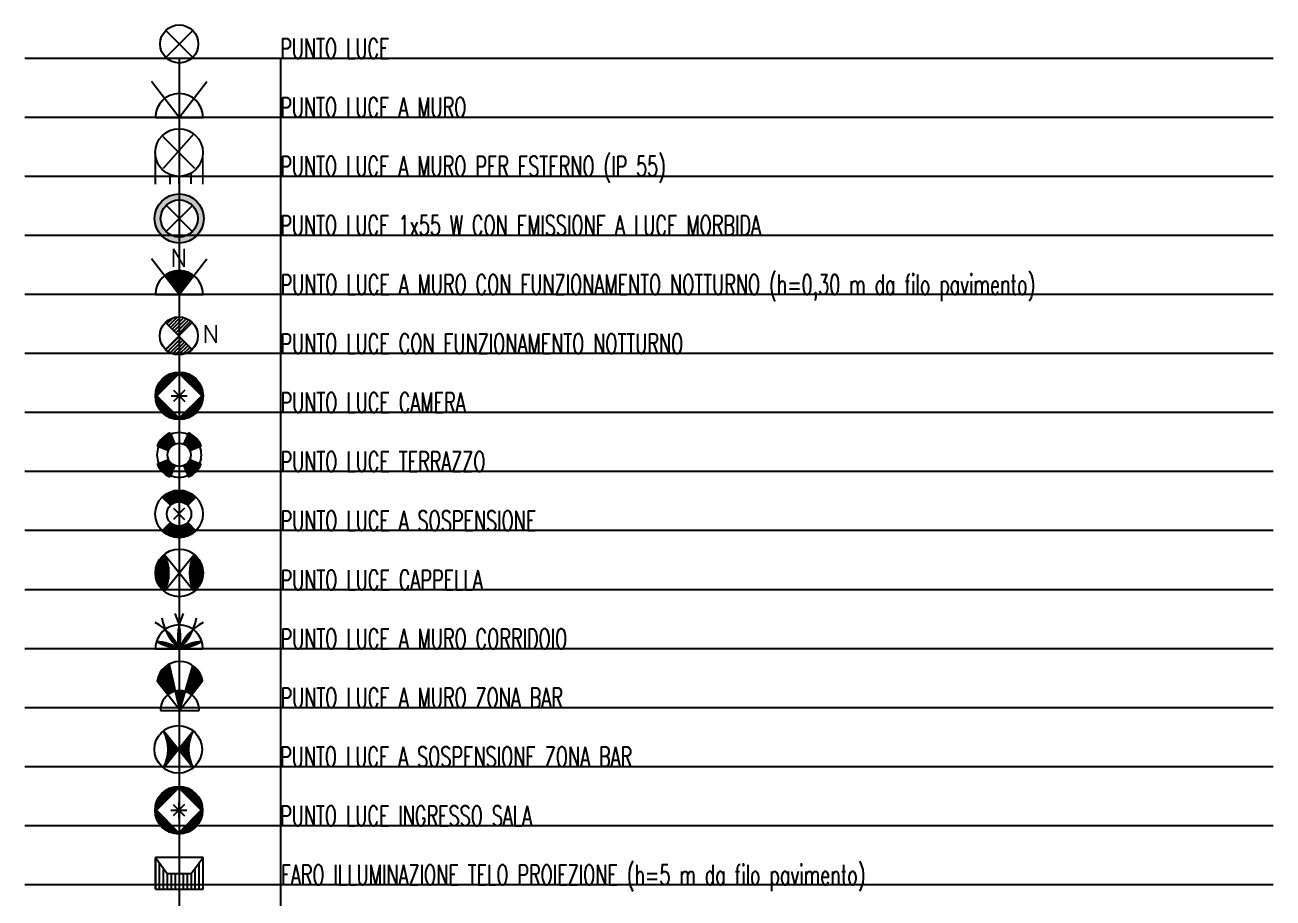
# Model space of a CAD drawing. Extents: x 102 to 7323, y -205 to 4128.
# Drawn here: x 3880 to 5453, y 2945 to 4044 of the extents above; entities that cross this region are included whole.
import ezdxf
from ezdxf.enums import TextEntityAlignment as Align

# ---------------------------------------------------------------- set-up
doc = ezdxf.new("R2010")
doc.units = 0
doc.header["$LTSCALE"] = 100
doc.header["$MEASUREMENT"] = 0
doc.layers.get('0').update_dxf_attribs({"linetype": 'CONTINUOUS'})
for name, color, linetype in [('CAN', 30, 'CONTINUOUS'), ('EMERGENZA', 4, 'CONTINUOUS'), ('GRIGLIA', 3, 'CONTINUOUS'), ('INFISSI', 8, 'CONTINUOUS'), ('LC', 3, 'CONTINUOUS'), ('MURI------CAJ', 170, 'CONTINUOUS'), ('SCRITTE', 7, 'CONTINUOUS')]:
    doc.layers.add(name, color=color, linetype=linetype)
doc.styles.add('1', font='SIMPLEX', dxfattribs={"width": 0.65})
doc.styles.add('2', font='SIMPLEX')

# ---------------------------------------------------------------- blocks, each defined once
blk = doc.blocks.new('*X42')
at = {"color": 0}
for p, q in [((3160.2, 1912), (3168.7, 1920.4)), ((3161.8, 1915.8), (3168.4, 1922.4)), ((3168.7, 1922.6), (3175.2, 1929.2)), ((3170.6, 1922.4), (3179.1, 1930.8)), ((3172.9, 1922.4), (3182.2, 1931.7)), ((3175.1, 1922.4), (3184.9, 1932.2)), ((3177.4, 1922.4), (3187.4, 1932.4)), ((3179.6, 1922.4), (3189.6, 1932.4)), ((3181.9, 1922.4), (3191.7, 1932.2)), ((3184.1, 1922.4), (3193.7, 1932)), ((3186.4, 1922.4), (3195.6, 1931.6)), ((3188.6, 1922.4), (3197.3, 1931.1)), ((3190.9, 1922.4), (3199, 1930.5)), ((3193.1, 1922.4), (3200.6, 1929.9)), ((3195.3, 1922.4), (3202.1, 1929.2)), ((3197.6, 1922.4), (3203.6, 1928.4)), ((3199.8, 1922.4), (3205, 1927.6)), ((3202.1, 1922.4), (3206.3, 1926.6)), ((3204.3, 1922.4), (3207.6, 1925.7)), ((3206.6, 1922.4), (3208.7, 1924.5)), ((3208.7, 1922.2), (3208.8, 1922.4)), ((3208.7, 1920), (3211, 1922.4)), ((3208.7, 1917.7), (3212.1, 1921.2)), ((3208.7, 1915.5), (3213, 1919.9)), ((3158.7, 1903.7), (3168.7, 1913.7)), ((3158.7, 1901.4), (3168.7, 1911.4)), ((3158.8, 1899.3), (3168.7, 1909.2)), ((3158.9, 1906.1), (3168.7, 1915.9)), ((3159.1, 1897.4), (3168.7, 1906.9)), ((3159.4, 1908.9), (3168.7, 1918.2)), ((3159.5, 1895.5), (3168.7, 1904.7)), ((3208.7, 1913.3), (3213.9, 1918.5)), ((3208.7, 1911), (3214.8, 1917.1)), ((3208.7, 1908.8), (3215.6, 1915.7)), ((3208.7, 1906.5), (3216.3, 1914.1)), ((3208.7, 1904.3), (3216.9, 1912.5)), ((3208.7, 1902), (3217.4, 1910.8)), ((3208.7, 1899.8), (3217.9, 1909)), ((3208.7, 1897.5), (3218.3, 1907.2)), ((3208.7, 1895.3), (3218.5, 1905.2)), ((3159.9, 1893.7), (3168.7, 1902.4)), ((3160.5, 1892), (3168.7, 1900.2)), ((3161.1, 1890.4), (3168.7, 1897.9)), ((3161.9, 1888.9), (3168.7, 1895.7)), ((3162.6, 1887.4), (3168.7, 1893.5)), ((3163.5, 1886.1), (3168.7, 1891.2)), ((3164.4, 1884.7), (3168.7, 1889)), ((3208.7, 1893), (3218.6, 1903)), ((3208.7, 1890.8), (3218.6, 1900.8)), ((3208.7, 1888.6), (3218.4, 1898.3)), ((3208.7, 1886.3), (3217.9, 1895.5)), ((3208.7, 1884.1), (3216.9, 1892.3)), ((3209.2, 1882.4), (3215.1, 1888.3)), ((3165.4, 1883.5), (3168.7, 1886.7)), ((3166.6, 1882.4), (3168.7, 1884.5)), ((3168.7, 1882.2), (3168.8, 1882.4)), ((3168.7, 1880), (3171.1, 1882.4)), ((3169.9, 1879), (3173.3, 1882.4)), ((3171.2, 1878), (3175.5, 1882.4)), ((3172.5, 1877.1), (3177.8, 1882.4)), ((3173.9, 1876.3), (3180, 1882.4)), ((3175.4, 1875.5), (3182.3, 1882.4)), ((3176.9, 1874.8), (3184.5, 1882.4)), ((3178.5, 1874.2), (3186.8, 1882.4)), ((3180.2, 1873.6), (3189, 1882.4)), ((3182, 1873.1), (3191.3, 1882.4)), ((3183.9, 1872.8), (3193.5, 1882.4)), ((3185.9, 1872.5), (3195.8, 1882.4)), ((3188, 1872.4), (3198, 1882.4)), ((3190.3, 1872.4), (3200.2, 1882.4)), ((3192.8, 1872.7), (3202.5, 1882.4)), ((3195.5, 1873.2), (3204.7, 1882.4)), ((3198.7, 1874.1), (3207, 1882.4)), ((3202.7, 1875.9), (3208.7, 1881.8))]:
    blk.add_line(p, q, dxfattribs=at)
blk = doc.blocks.new('Cve4')
for p, q in [((0, 28.3), (-28.3, 0)), ((28.3, 0), (0, 28.3)), ((-10, 0), (10, 0)), ((7.1, 7.1), (-7.1, -7.1)), ((-7.1, 7.1), (7.1, -7.1)), ((0, 10), (0, -10)), ((0, -28.3), (-28.3, 0)), ((28.3, 0), (0, -28.3))]:
    blk.add_line(p, q)
blk.add_circle((0, 0), 30)
at = {"color": 2, "rotation": 45}
blk.add_blockref('*X42', (-909.5, -3599.9), dxfattribs=at)
blk = doc.blocks.new('Cme5')
h = blk.add_hatch()
h.set_pattern_fill('ANSI31', color=2, scale=8, style=0)
h.set_pattern_definition([(45, (-4285.781, -363.7341), (-0.70710678, 0.70710678), [])])
h.paths.add_polyline_path([(0, 0, 0.11144), (0, 29.7, 0.11144)])
h.paths.add_polyline_path([(17.4, 24, 0.11144), (0, 0, 0.11144)])
h.paths.add_polyline_path([(-17.4, 24, 0.11144), (0, 0, 0.11144)])
h.paths.add_polyline_path([(0, 0, 0.11144), (-28.2, 9.2, 0.11144)])
h.paths.add_polyline_path([(28.2, 9.2, 0.11144), (0, 0, 0.11144)])
blk.add_line((-30, 0), (30, 0))
for centre, radius, start, end in [((-61.9, -26.6), 67.4, 23.2824, 61.8412), ((44.5, 50.6), 67.4, 190.1588, 228.7176), ((-65.7, 14.8), 67.4, 347.2824, 25.8412), ((65.7, 14.8), 67.4, 154.1588, 192.7176), ((-44.5, 50.6), 67.4, 311.2824, 349.8412), ((61.9, -26.6), 67.4, 118.1588, 156.7176), ((0, 0), 30, 0, 180), ((-34.4, -57.9), 67.4, 59.2824, 85.01), ((6.2, 67.1), 67.4, 238.99, 264.7176), ((-6.2, 67.1), 67.4, 275.2824, 301.01), ((34.4, -57.9), 67.4, 94.99, 120.7176)]:
    blk.add_arc(centre, radius, start, end)
blk = doc.blocks.new('*X63')
at = {"color": 0}
for p, q in [((771.2, -193.5), (780.2, -184.4)), ((771.3, -193.5), (780.6, -184.2)), ((771.4, -193.6), (781, -184)), ((771.6, -193.6), (781.4, -183.8)), ((771.7, -193.6), (781.7, -183.6)), ((771.9, -193.7), (782.1, -183.5)), ((772, -193.7), (782.4, -183.3)), ((772.1, -193.8), (782.7, -183.2)), ((772.3, -193.8), (783.1, -183)), ((772.4, -193.8), (783.4, -182.9)), ((772.6, -193.9), (783.7, -182.8)), ((772.7, -193.9), (784, -182.7)), ((772.8, -193.9), (784.2, -182.5)), ((773, -194), (784.5, -182.4)), ((773.1, -194), (784.8, -182.3)), ((773.3, -194.1), (785.1, -182.2)), ((773.4, -194.1), (785.3, -182.2)), ((773.5, -194.1), (785.6, -182.1)), ((773.7, -194.2), (785.9, -182)), ((773.8, -194.2), (786.1, -181.9)), ((774, -194.2), (786.4, -181.8)), ((774.1, -194.3), (786.6, -181.8)), ((774.2, -194.3), (786.9, -181.7)), ((774.4, -194.4), (787.1, -181.6)), ((774.5, -194.4), (787.3, -181.6)), ((774.7, -194.4), (787.6, -181.5)), ((774.8, -194.5), (787.8, -181.5)), ((774.9, -194.5), (788, -181.4)), ((775.1, -194.5), (788.3, -181.3)), ((775.2, -194.6), (788.5, -181.3)), ((775.4, -194.6), (788.7, -181.3)), ((775.5, -194.7), (788.9, -181.2)), ((775.6, -194.7), (789.2, -181.2)), ((775.8, -194.7), (789.3, -181.2)), ((775.9, -194.8), (789.4, -181.3)), ((776, -194.8), (789.5, -181.4)), ((776.2, -194.8), (789.6, -181.4)), ((776.3, -194.9), (789.7, -181.5)), ((776.5, -194.9), (789.8, -181.6)), ((776.6, -195), (789.9, -181.7)), ((776.7, -195), (790, -181.7)), ((776.9, -195), (790.1, -181.8)), ((777, -195.1), (790.2, -181.9)), ((777.2, -195.1), (790.3, -182)), ((777.3, -195.1), (790.4, -182)), ((777.4, -195.2), (790.5, -182.1)), ((777.6, -195.2), (790.6, -182.2)), ((777.7, -195.3), (790.7, -182.3)), ((777.9, -195.3), (790.8, -182.3)), ((778, -195.3), (790.9, -182.4)), ((778.1, -195.4), (791, -182.5)), ((778.3, -195.4), (791.1, -182.6)), ((778.4, -195.4), (791.2, -182.6)), ((778.6, -195.5), (791.3, -182.7)), ((778.7, -195.5), (791.4, -182.8)), ((778.8, -195.6), (791.5, -182.9)), ((779, -195.6), (791.6, -182.9)), ((779.1, -195.6), (791.7, -183)), ((779.3, -195.7), (791.8, -183.1)), ((779.4, -195.7), (791.9, -183.2)), ((779.5, -195.7), (792, -183.2)), ((779.7, -195.8), (792.2, -183.3)), ((779.8, -195.8), (792.3, -183.4)), ((780, -195.9), (792.4, -183.5)), ((780.1, -195.9), (792.5, -183.5)), ((780.2, -195.9), (792.6, -183.6)), ((780.4, -196), (792.7, -183.7)), ((780.5, -196), (792.8, -183.8)), ((780.7, -196), (792.9, -183.8)), ((780.8, -196.1), (793, -183.9)), ((780.9, -196.1), (793.1, -184)), ((781.1, -196.2), (793.2, -184.1)), ((781.2, -196.2), (793.3, -184.1)), ((781.3, -196.2), (793.4, -184.2)), ((781.5, -196.3), (793.5, -184.3)), ((781.6, -196.3), (793.6, -184.4)), ((781.8, -196.3), (793.7, -184.4)), ((781.9, -196.4), (793.8, -184.5)), ((782, -196.4), (793.9, -184.6)), ((770.8, -193.4), (778.9, -185.3)), ((770.9, -193.4), (779.4, -185)), ((770.9, -193.1), (778.3, -185.6)), ((771, -193.5), (779.8, -184.7)), ((771.3, -192.5), (777.7, -186)), ((771.8, -191.8), (777.1, -186.6)), ((772.5, -190.9), (776.2, -187.3)), ((782.2, -196.5), (794, -184.7)), ((782.3, -196.5), (794.1, -184.7)), ((782.5, -196.5), (794.2, -184.8)), ((782.6, -196.6), (794.3, -184.9)), ((782.7, -196.6), (794.4, -185)), ((782.9, -196.6), (794.5, -185)), ((783, -196.7), (794.6, -185.1)), ((783.2, -196.7), (794.7, -185.2)), ((783.3, -196.7), (794.8, -185.3)), ((783.4, -196.8), (794.9, -185.3)), ((783.6, -196.8), (795, -185.4)), ((783.7, -196.9), (795.1, -185.5)), ((783.9, -196.9), (795.2, -185.5)), ((784, -196.9), (795.3, -185.6)), ((784.1, -197), (795.4, -185.7)), ((784.3, -197), (795.5, -185.8)), ((784.4, -197), (795.6, -185.8)), ((784.6, -197.1), (795.7, -185.9)), ((784.7, -197.1), (795.8, -186)), ((784.8, -197.2), (795.9, -186.1)), ((785, -197.2), (796, -186.1)), ((785.1, -197.2), (796.1, -186.2)), ((785.3, -197.3), (796.2, -186.3)), ((785.4, -197.3), (796.3, -186.4)), ((785.5, -197.3), (796.4, -186.4)), ((785.7, -197.4), (796.5, -186.5)), ((785.8, -197.4), (796.6, -186.6)), ((786, -197.5), (796.7, -186.7)), ((786.1, -197.5), (796.8, -186.7)), ((786.2, -197.5), (796.9, -186.8)), ((786.4, -197.6), (797, -186.9)), ((786.5, -197.6), (797.1, -187)), ((786.6, -197.6), (797.2, -187)), ((786.8, -197.7), (797.3, -187.1)), ((786.9, -197.7), (797.4, -187.2)), ((787.1, -197.8), (797.6, -187.3)), ((787.2, -197.8), (797.7, -187.3)), ((787.3, -197.8), (797.8, -187.4)), ((787.5, -197.9), (797.9, -187.5)), ((787.6, -197.9), (798, -187.6)), ((787.8, -197.9), (798.1, -187.6)), ((787.9, -198), (798.2, -187.7)), ((788, -198), (798.3, -187.8)), ((788.2, -198.1), (798.4, -187.9)), ((788.3, -198.1), (798.5, -187.9)), ((788.5, -198.1), (798.6, -188)), ((788.6, -198.2), (798.7, -188.1)), ((788.7, -198.2), (798.8, -188.2)), ((788.9, -198.2), (798.9, -188.2)), ((789, -198.3), (799, -188.3)), ((789.2, -198.3), (799.1, -188.4)), ((789.3, -198.4), (799.2, -188.5)), ((789.4, -198.4), (799.3, -188.5)), ((789.6, -198.4), (799.4, -188.6)), ((789.7, -198.5), (799.5, -188.7)), ((789.9, -198.5), (799.6, -188.8)), ((790, -198.5), (799.7, -188.8)), ((790.1, -198.6), (799.8, -188.9)), ((790.3, -198.6), (799.9, -189)), ((790.4, -198.7), (800, -189.1)), ((790.6, -198.7), (800.1, -189.1)), ((790.7, -198.7), (800.2, -189.2)), ((790.8, -198.8), (800.3, -189.3)), ((791, -198.8), (800.4, -189.4)), ((791.1, -198.8), (800.5, -189.4)), ((791.2, -198.9), (800.6, -189.5)), ((791.4, -198.9), (800.7, -189.6)), ((791.5, -199), (800.8, -189.7)), ((791.7, -199), (800.9, -189.7)), ((791.8, -199), (801, -189.8)), ((791.9, -199.1), (801.1, -189.9)), ((792.1, -199.1), (801.2, -190)), ((792.2, -199.1), (801.3, -190)), ((792.4, -199.2), (801.4, -190.1)), ((792.5, -199.2), (801.5, -190.2)), ((792.6, -199.3), (801.6, -190.3)), ((792.8, -199.3), (801.7, -190.3)), ((792.9, -199.3), (801.8, -190.4)), ((793.1, -199.4), (801.9, -190.5)), ((793.2, -199.4), (802, -190.6)), ((793.3, -199.4), (802.1, -190.6)), ((793.5, -199.5), (802.2, -190.7)), ((793.6, -199.5), (802.3, -190.8)), ((793.8, -199.5), (802.4, -190.9)), ((793.9, -199.6), (802.5, -190.9)), ((794, -199.6), (802.6, -191)), ((794.2, -199.7), (802.7, -191.1)), ((794.3, -199.7), (802.8, -191.2)), ((794.5, -199.7), (802.9, -191.2)), ((794.6, -199.8), (803.1, -191.3)), ((794.7, -199.8), (803.2, -191.4)), ((794.9, -199.8), (803.3, -191.5)), ((795, -199.9), (803.4, -191.5)), ((795.2, -199.9), (803.5, -191.6)), ((795.3, -200), (803.6, -191.7)), ((795.4, -200), (803.7, -191.8)), ((795.6, -200), (803.8, -191.8)), ((795.7, -200.1), (803.9, -191.9)), ((795.9, -200.1), (804, -192)), ((796, -200.1), (804.1, -192.1)), ((796.1, -200.2), (804.2, -192.1)), ((796.3, -200.2), (804.3, -192.2)), ((796.4, -200.3), (804.4, -192.3)), ((796.5, -200.3), (804.5, -192.4)), ((796.7, -200.3), (804.6, -192.4)), ((796.8, -200.4), (804.7, -192.5)), ((797, -200.4), (804.8, -192.6)), ((797.1, -200.4), (804.9, -192.7)), ((797.2, -200.5), (805, -192.7)), ((797.4, -200.5), (805.1, -192.8)), ((797.5, -200.6), (805.2, -192.9)), ((797.7, -200.6), (805.3, -193)), ((797.8, -200.6), (805.4, -193)), ((797.9, -200.7), (805.5, -193.1)), ((798.1, -200.7), (805.6, -193.2)), ((798.2, -200.7), (805.7, -193.3)), ((798.4, -200.8), (805.8, -193.3)), ((798.5, -200.8), (805.9, -193.4)), ((798.6, -200.9), (806, -193.5)), ((798.8, -200.9), (806.1, -193.6)), ((798.9, -200.9), (806.2, -193.6)), ((799.1, -201), (806.3, -193.7)), ((799.2, -201), (806.4, -193.8)), ((799.3, -201), (806.5, -193.9)), ((799.5, -201.1), (806.6, -193.9)), ((799.6, -201.1), (806.3, -194.4)), ((799.8, -201.2), (805.9, -195)), ((799.9, -201.2), (805.6, -195.5)), ((800, -201.2), (805.3, -195.9)), ((800.2, -201.3), (805.1, -196.4)), ((800.3, -201.3), (804.9, -196.7)), ((800.5, -201.3), (804.7, -197.1)), ((800.6, -201.4), (804.5, -197.5)), ((800.7, -201.4), (804.3, -197.8)), ((800.9, -201.5), (804.2, -198.2)), ((801, -201.5), (804, -198.5)), ((801.1, -201.5), (803.9, -198.8)), ((801.3, -201.6), (803.8, -199.1)), ((801.4, -201.6), (803.6, -199.4)), ((801.6, -201.6), (803.5, -199.7)), ((801.7, -201.7), (803.4, -200)), ((779.7, -233.3), (797.5, -215.4)), ((779.8, -233.3), (797.8, -215.4)), ((779.9, -233.4), (798, -215.3)), ((780, -233.5), (798.2, -215.2)), ((780.1, -233.5), (798.5, -215.2)), ((780.2, -233.6), (798.7, -215.1)), ((780.3, -233.7), (798.9, -215.1)), ((780.4, -233.7), (799.2, -215)), ((780.5, -233.8), (799.4, -214.9)), ((780.7, -233.9), (799.6, -214.9)), ((780.8, -233.9), (799.9, -214.8)), ((780.9, -234), (800.1, -214.8)), ((781, -234), (800.4, -214.7)), ((781.1, -234.1), (800.6, -214.6)), ((781.2, -234.2), (800.8, -214.6)), ((781.4, -234.2), (801.1, -214.5)), ((781.5, -234.3), (801.3, -214.5)), ((781.6, -234.3), (801.5, -214.4)), ((781.7, -234.4), (801.8, -214.3)), ((781.8, -234.5), (802, -214.3)), ((781.9, -234.5), (802.3, -214.2)), ((782.1, -234.6), (802.5, -214.1)), ((782.2, -234.6), (802.7, -214.1)), ((782.3, -234.7), (802.8, -214.2)), ((782.4, -234.7), (802.8, -214.4)), ((782.5, -234.8), (802.8, -214.5)), ((782.7, -234.9), (802.9, -214.7)), ((782.8, -234.9), (802.9, -214.8)), ((782.9, -235), (802.9, -214.9)), ((783, -235), (803, -215.1)), ((783.2, -235.1), (803, -215.2)), ((783.3, -235.1), (803.1, -215.3)), ((801.8, -201.7), (803.3, -200.2)), ((802, -201.8), (803.2, -200.5)), ((802, -206.3), (805.6, -202.7)), ((802, -206.5), (805.8, -202.8)), ((802, -206.7), (805.9, -202.8)), ((802, -206.9), (806, -202.8)), ((802, -207), (806.2, -202.9)), ((802, -207.2), (806.3, -202.9)), ((802, -207.4), (806.4, -202.9)), ((802, -207.6), (806.6, -203)), ((802, -207.8), (806.7, -203)), ((802, -208), (806.9, -203.1)), ((802, -208.1), (807, -203.1)), ((802, -208.3), (807.1, -203.1)), ((802, -208.5), (807.3, -203.2)), ((802, -208.7), (807.4, -203.2)), ((802, -208.8), (807.6, -203.2)), ((802, -209), (807.7, -203.3)), ((802, -209.2), (807.8, -203.3)), ((802, -209.3), (808, -203.4)), ((802, -209.5), (808.1, -203.4)), ((802, -209.7), (808.3, -203.4)), ((802, -209.8), (808.4, -203.5)), ((802, -210), (808.5, -203.5)), ((802.1, -201.8), (803.1, -200.8)), ((802.1, -205.3), (804.9, -202.5)), ((802.1, -205.5), (805.1, -202.6)), ((802.1, -205.7), (805.2, -202.6)), ((802.1, -205.9), (805.3, -202.6)), ((802.1, -206.1), (805.5, -202.7)), ((802.1, -210.2), (808.7, -203.5)), ((802.1, -210.3), (808.8, -203.6)), ((802.1, -210.5), (809, -203.6)), ((802.1, -210.7), (809.1, -203.7)), ((802.1, -210.8), (809.2, -203.7)), ((802.1, -211), (809.4, -203.7)), ((802.2, -204.7), (804.5, -202.4)), ((802.2, -204.9), (804.6, -202.5)), ((802.2, -205.1), (804.8, -202.5)), ((802.2, -211.1), (809.5, -203.8)), ((802.2, -211.3), (809.7, -203.8)), ((802.2, -211.4), (809.8, -203.8)), ((802.2, -211.6), (809.9, -203.9)), ((802.2, -211.7), (810.1, -203.9)), ((802.3, -201.8), (803.1, -201)), ((802.3, -204.3), (804.2, -202.3)), ((802.3, -204.1), (804.1, -202.3)), ((802.3, -204.5), (804.4, -202.4)), ((802.3, -211.9), (810.2, -204)), ((802.3, -212.1), (810.4, -204)), ((802.3, -212.2), (810.5, -204)), ((802.3, -212.4), (810.6, -204.1)), ((802.4, -201.9), (803, -201.3)), ((802.4, -203.6), (803.8, -202.2)), ((802.4, -203.8), (803.9, -202.3)), ((802.4, -212.5), (810.8, -204.1)), ((802.4, -212.7), (810.9, -204.1)), ((802.4, -212.8), (811, -204.2)), ((802.5, -201.9), (802.9, -201.5)), ((802.5, -203), (803.4, -202.1)), ((802.5, -203.4), (803.7, -202.2)), ((802.5, -203.2), (803.5, -202.2)), ((802.5, -213), (811.2, -204.2)), ((802.5, -213.1), (811.3, -204.3)), ((802.5, -213.2), (811.5, -204.3)), ((802.5, -213.4), (811.6, -204.3)), ((802.6, -202.7), (803.2, -202.1)), ((802.6, -213.5), (811.7, -204.4)), ((802.6, -213.7), (811.9, -204.4)), ((802.6, -213.8), (812, -204.4)), ((802.7, -201.9), (802.8, -201.8)), ((802.7, -202.3), (803, -202)), ((802.7, -202.5), (803.1, -202.1)), ((802.7, -214), (812.2, -204.5)), ((802.7, -214.1), (812.3, -204.5)), ((802.8, -202), (802.8, -202)), ((803, -214), (812.4, -204.6)), ((803.2, -214), (812.6, -204.6)), ((803.4, -213.9), (812.7, -204.6)), ((803.7, -213.8), (812.9, -204.7)), ((803.9, -213.8), (813, -204.7)), ((804.2, -213.7), (813.1, -204.7)), ((804.4, -213.7), (813.3, -204.8)), ((804.6, -213.6), (813.4, -204.8)), ((804.9, -213.5), (813.6, -204.9)), ((805.1, -213.5), (813.7, -204.9)), ((805.3, -213.4), (813.8, -204.9)), ((805.6, -213.4), (814, -205)), ((805.8, -213.3), (814.1, -205)), ((806.1, -213.2), (814.3, -205)), ((806.3, -213.2), (814.4, -205.1)), ((806.5, -213.1), (814.5, -205.1)), ((806.8, -213.1), (814.7, -205.1)), ((807, -213), (814.8, -205.2)), ((807.2, -212.9), (815, -205.2)), ((807.5, -212.9), (815.1, -205.3)), ((807.7, -212.8), (815.2, -205.3)), ((807.9, -212.8), (815.4, -205.3)), ((808.2, -212.7), (815.5, -205.4)), ((808.4, -212.6), (815.7, -205.4)), ((808.7, -212.6), (815.8, -205.4)), ((808.9, -212.5), (815.9, -205.5)), ((809.1, -212.5), (816.1, -205.5)), ((809.4, -212.4), (816.2, -205.6)), ((809.6, -212.3), (816.3, -205.6)), ((809.8, -212.3), (816.5, -205.6)), ((810.1, -212.2), (816.6, -205.7)), ((810.3, -212.2), (816.8, -205.7)), ((810.6, -212.1), (816.9, -205.7)), ((810.8, -212), (817, -205.8)), ((811, -212), (817.2, -205.8)), ((811.3, -211.9), (817.3, -205.9)), ((811.5, -211.9), (817.5, -205.9)), ((811.7, -211.8), (817.6, -205.9)), ((812, -211.7), (817.7, -206)), ((812.2, -211.7), (817.9, -206)), ((812.5, -211.6), (818, -206)), ((812.7, -211.6), (818.2, -206.1)), ((812.9, -211.5), (818.3, -206.1)), ((813.2, -211.4), (818.4, -206.2)), ((813.4, -211.4), (818.6, -206.2)), ((813.6, -211.3), (818.7, -206.2)), ((813.9, -211.3), (818.9, -206.3)), ((814.1, -211.2), (819, -206.3)), ((814.3, -211.1), (819.1, -206.3)), ((814.6, -211.1), (819.3, -206.4)), ((814.8, -211), (819.4, -206.4)), ((815.1, -211), (819.6, -206.5)), ((815.3, -210.9), (819.7, -206.5)), ((815.5, -210.8), (819.8, -206.5)), ((815.8, -210.8), (820, -206.6)), ((816, -210.7), (820.1, -206.6)), ((816.2, -210.6), (820.3, -206.6)), ((816.5, -210.6), (820.4, -206.7)), ((816.7, -210.5), (820.5, -206.7)), ((817, -210.5), (820.7, -206.8)), ((817.2, -210.4), (820.8, -206.8)), ((817.4, -210.3), (821, -206.8)), ((817.7, -210.3), (821.1, -206.9)), ((817.9, -210.2), (821.2, -206.9)), ((818.1, -210.2), (821.4, -206.9)), ((818.4, -210.1), (821.5, -207)), ((818.6, -210), (821.6, -207)), ((818.9, -210), (821.8, -207.1)), ((819.1, -209.9), (821.9, -207.1)), ((819.3, -209.9), (822.1, -207.1)), ((819.6, -209.8), (822.2, -207.2)), ((819.8, -209.7), (822.3, -207.2)), ((820, -209.7), (822.5, -207.2)), ((820.3, -209.6), (822.6, -207.3)), ((820.5, -209.6), (822.8, -207.3)), ((820.8, -209.5), (822.9, -207.4)), ((821, -209.4), (823, -207.4)), ((821.2, -209.4), (823.2, -207.4)), ((821.5, -209.3), (823.3, -207.5)), ((821.7, -209.3), (823.5, -207.5)), ((821.9, -209.2), (823.6, -207.5)), ((822.2, -209.1), (823.7, -207.6)), ((822.4, -209.1), (823.9, -207.6)), ((822.6, -209), (824, -207.7)), ((822.9, -209), (824.2, -207.7)), ((823.1, -208.9), (824.3, -207.7)), ((823.4, -208.8), (824.4, -207.8)), ((823.6, -208.8), (824.6, -207.8)), ((823.8, -208.7), (824.7, -207.8)), ((824.1, -208.7), (824.9, -207.9)), ((824.3, -208.6), (825, -207.9)), ((824.5, -208.5), (825.1, -207.9)), ((824.8, -208.5), (825.3, -208)), ((825, -208.4), (825.4, -208)), ((825.3, -208.4), (825.6, -208.1)), ((825.5, -208.3), (825.7, -208.1)), ((825.7, -208.2), (825.8, -208.1)), ((826, -208.2), (826, -208.2)), ((769.4, -222.6), (769.5, -222.5)), ((769.5, -222.7), (769.8, -222.5)), ((769.6, -223), (770.2, -222.4)), ((769.6, -222.8), (770, -222.4)), ((769.7, -223.1), (770.5, -222.3)), ((769.8, -223.3), (771, -222.2)), ((769.8, -223.2), (770.7, -222.2)), ((769.9, -223.4), (771.2, -222.1)), ((770, -223.6), (771.7, -222)), ((770, -223.5), (771.4, -222.1)), ((770.1, -223.7), (771.9, -221.9)), ((770.2, -224), (772.4, -221.8)), ((770.2, -223.9), (772.1, -221.9)), ((770.3, -224.1), (772.6, -221.8)), ((770.4, -224.3), (773.1, -221.6)), ((770.4, -224.2), (772.9, -221.7)), ((770.5, -224.4), (773.3, -221.6)), ((770.6, -224.6), (773.8, -221.4)), ((770.6, -224.5), (773.6, -221.5)), ((770.7, -224.7), (774, -221.4)), ((770.8, -224.8), (774.3, -221.3)), ((770.9, -225), (774.8, -221.2)), ((770.9, -224.9), (774.5, -221.3)), ((771, -225.1), (775, -221.1)), ((771.1, -225.3), (775.5, -221)), ((771.1, -225.2), (775.2, -221.1)), ((771.2, -225.4), (775.7, -221)), ((771.3, -225.6), (775.9, -220.9)), ((771.4, -225.8), (776.4, -220.8)), ((771.4, -225.7), (776.2, -220.8)), ((771.5, -225.9), (776.6, -220.7)), ((771.6, -226), (776.9, -220.7)), ((771.7, -226.2), (777.4, -220.5)), ((771.7, -226.1), (777.1, -220.6)), ((771.8, -226.3), (777.6, -220.5)), ((771.9, -226.4), (777.8, -220.4)), ((772, -226.5), (778.1, -220.4)), ((772.1, -226.7), (778.5, -220.2)), ((772.1, -226.6), (778.3, -220.3)), ((772.2, -226.8), (778.8, -220.2)), ((772.3, -226.9), (779, -220.1)), ((772.4, -227.1), (779.5, -220)), ((772.4, -227), (779.3, -220.1)), ((772.5, -227.1), (779.7, -219.9)), ((772.6, -227.2), (780, -219.9)), ((772.7, -227.3), (780.2, -219.8)), ((772.8, -227.5), (780.7, -219.7)), ((772.8, -227.4), (780.4, -219.8)), ((772.9, -227.6), (780.9, -219.6)), ((773, -227.7), (781.2, -219.6)), ((773.1, -227.8), (781.4, -219.5)), ((773.2, -227.9), (781.6, -219.5)), ((773.3, -228.1), (782.1, -219.3)), ((773.3, -228), (781.9, -219.4)), ((773.4, -228.2), (782.3, -219.3)), ((773.5, -228.3), (782.6, -219.2)), ((773.6, -228.4), (782.8, -219.2)), ((773.7, -228.5), (783.1, -219.1)), ((773.8, -228.6), (783.3, -219)), ((773.9, -228.7), (783.8, -218.9)), ((773.9, -228.6), (783.5, -219)), ((774, -228.8), (784, -218.9)), ((774.1, -228.9), (784.2, -218.8)), ((774.2, -229), (784.5, -218.7)), ((774.3, -229.1), (784.7, -218.7)), ((774.4, -229.2), (784.9, -218.6)), ((774.5, -229.3), (785.2, -218.6)), ((774.6, -229.4), (785.4, -218.5)), ((774.7, -229.5), (785.9, -218.4)), ((774.7, -229.4), (785.7, -218.4)), ((774.8, -229.6), (786.1, -218.3)), ((774.9, -229.7), (786.4, -218.3)), ((775, -229.8), (786.6, -218.2)), ((775.1, -229.9), (786.8, -218.1)), ((775.2, -230), (787.1, -218.1)), ((775.3, -230), (787.3, -218)), ((775.4, -230.1), (787.6, -217.9)), ((775.5, -230.2), (787.8, -217.9)), ((775.6, -230.3), (788, -217.8)), ((775.7, -230.4), (788.3, -217.8)), ((775.8, -230.4), (788.5, -217.7)), ((775.9, -230.5), (788.7, -217.6)), ((776, -230.7), (789.2, -217.5)), ((776, -230.6), (789, -217.6)), ((776.1, -230.8), (789.5, -217.5)), ((776.2, -230.9), (789.7, -217.4)), ((776.3, -230.9), (789.9, -217.3)), ((776.4, -231), (790.2, -217.3)), ((776.5, -231.1), (790.4, -217.2)), ((776.6, -231.2), (790.6, -217.2)), ((776.7, -231.2), (790.9, -217.1)), ((776.8, -231.3), (791.1, -217)), ((776.9, -231.4), (791.3, -217)), ((777, -231.5), (791.6, -216.9)), ((777.1, -231.6), (791.8, -216.9)), ((777.2, -231.6), (792.1, -216.8)), ((777.3, -231.7), (792.3, -216.7)), ((777.4, -231.8), (792.5, -216.7)), ((777.5, -231.9), (792.8, -216.6)), ((777.6, -231.9), (793, -216.6)), ((777.7, -232), (793.2, -216.5)), ((777.8, -232.1), (793.5, -216.4)), ((777.9, -232.2), (793.7, -216.4)), ((778, -232.2), (794, -216.3)), ((778.2, -232.3), (794.2, -216.3)), ((778.3, -232.4), (794.4, -216.2)), ((778.4, -232.4), (794.7, -216.1)), ((778.5, -232.5), (794.9, -216.1)), ((778.6, -232.6), (795.1, -216)), ((778.7, -232.7), (795.4, -216)), ((778.8, -232.7), (795.6, -215.9)), ((778.9, -232.8), (795.9, -215.8)), ((779, -232.9), (796.1, -215.8)), ((779.1, -232.9), (796.3, -215.7)), ((779.2, -233), (796.6, -215.7)), ((779.3, -233.1), (796.8, -215.6)), ((779.4, -233.1), (797, -215.5)), ((779.5, -233.2), (797.3, -215.5)), ((783.4, -235.2), (803.1, -215.5)), ((783.5, -235.2), (803.2, -215.6)), ((783.7, -235.3), (803.2, -215.7)), ((783.8, -235.3), (803.2, -215.9)), ((783.9, -235.4), (803.3, -216)), ((784, -235.4), (803.3, -216.1)), ((784.2, -235.5), (803.4, -216.3)), ((784.3, -235.5), (803.4, -216.4)), ((784.4, -235.6), (803.5, -216.5)), ((784.6, -235.6), (803.5, -216.7)), ((784.7, -235.7), (803.6, -216.8)), ((784.8, -235.7), (803.6, -216.9)), ((784.9, -235.8), (803.7, -217)), ((785.1, -235.8), (803.7, -217.2)), ((785.2, -235.9), (803.8, -217.3)), ((785.3, -235.9), (803.8, -217.4)), ((785.5, -235.9), (803.9, -217.5)), ((785.6, -236), (803.9, -217.7)), ((785.7, -236), (804, -217.8)), ((785.9, -236.1), (804, -217.9)), ((786, -236.1), (804.1, -218)), ((786.1, -236.2), (804.1, -218.2)), ((786.3, -236.2), (804.2, -218.3)), ((786.4, -236.2), (804.3, -218.4)), ((786.6, -236.3), (804.3, -218.5)), ((786.7, -236.3), (804.4, -218.6)), ((786.8, -236.4), (804.4, -218.8)), ((787, -236.4), (804.5, -218.9)), ((787.1, -236.4), (804.5, -219)), ((787.2, -236.5), (804.6, -219.1)), ((787.4, -236.5), (804.7, -219.2)), ((787.5, -236.5), (804.7, -219.3)), ((787.7, -236.6), (804.8, -219.5)), ((787.8, -236.6), (804.9, -219.6)), ((788, -236.6), (804.9, -219.7)), ((788.1, -236.7), (805, -219.8)), ((788.2, -236.7), (805, -219.9)), ((788.4, -236.7), (805.1, -220)), ((788.5, -236.8), (805.2, -220.1)), ((788.7, -236.8), (805.2, -220.2)), ((788.8, -236.8), (805.3, -220.4)), ((789, -236.9), (805.4, -220.5)), ((789.1, -236.9), (805.4, -220.6)), ((789.3, -236.9), (805.5, -220.7)), ((789.4, -236.9), (805.6, -220.8)), ((789.6, -237), (805.6, -220.9)), ((789.7, -237), (805.7, -221)), ((789.9, -237), (805.8, -221.1)), ((790, -237), (805.8, -221.2)), ((790.2, -237.1), (805.9, -221.3)), ((790.3, -237.1), (806, -221.4)), ((790.5, -237.1), (806, -221.6)), ((790.7, -237.1), (806.1, -221.7)), ((791.2, -236.8), (806.2, -221.8)), ((792.2, -235.9), (806.3, -221.9)), ((793.2, -235.1), (806.3, -222)), ((794.2, -234.3), (806.4, -222.1)), ((795.2, -233.5), (806.5, -222.2)), ((796.2, -232.7), (806.6, -222.3)), ((797.2, -231.9), (806.6, -222.4)), ((798.1, -231.1), (806.7, -222.5)), ((799.1, -230.2), (806.8, -222.6)), ((800.1, -229.4), (806.9, -222.7)), ((801.1, -228.6), (806.9, -222.8)), ((802.1, -227.8), (807, -222.9)), ((803.1, -227), (807.1, -223)), ((804.1, -226.2), (807.2, -223.1)), ((805.1, -225.3), (807.2, -223.2)), ((806.1, -224.5), (807.3, -223.3)), ((807.1, -223.7), (807.4, -223.4))]:
    blk.add_line(p, q, dxfattribs=at)
blk = doc.blocks.new('Cme4')
for p, q in [((0, 0), (-13.4, 58.3)), ((0, 0), (16.4, 56)), ((0, 0), (-28.7, 36.7)), ((0, 0), (28.5, 36.9)), ((-24.5, -0.1), (24.5, -0.1))]:
    blk.add_line(p, q)
for centre, radius, start, end in [((-0.1, 32.4), 29, 8.9575, 171.4125), ((0, 0), 24.5, 359.8141, 180.2273)]:
    blk.add_arc(centre, radius, start, end)
at = {"layer": 'MURI------CAJ', "color": 2, "xscale": 1.022207999999715, "yscale": 1.022207999999715, "zscale": 1.022207999999715, "rotation": 268.6401079044145}
blk.add_blockref('*X63', (232.8, 839), dxfattribs=at)
blk = doc.blocks.new('*X40')
at = {"color": 0}
for p, q in [((283, 238.52), (283, 242.48)), ((283.5, 238.52), (283.5, 241.81)), ((284, 238.52), (284, 241.15)), ((288, 238.52), (288, 241.22)), ((288.5, 238.52), (288.5, 241.88)), ((284.5, 238.52), (284.5, 240.52)), ((285, 238.52), (285, 240.52)), ((285.5, 238.52), (285.5, 240.52)), ((286, 238.52), (286, 240.52)), ((286.5, 238.52), (286.5, 240.52)), ((287, 238.52), (287, 240.52)), ((287.5, 238.52), (287.5, 240.55))]:
    blk.add_line(p, q, dxfattribs=at)
blk = doc.blocks.new('Pro')
for p, q in [((-30, 20), (-15, 0)), ((30, 20), (-30, 20)), ((-30, 20), (-30, 20)), ((-30, 20), (-30, -20)), ((15, 0), (30, 20)), ((30, -20), (30, 20)), ((-15, 0), (15, 0)), ((-30, -20), (30, -20))]:
    blk.add_line(p, q)
at = {"xscale": 10, "yscale": 10, "zscale": 10}
blk.add_blockref('*X40', (-2859.7, -2405.2), dxfattribs=at)
blk = doc.blocks.new('Cve3')
h = blk.add_hatch()
h.set_pattern_fill('ANSI31', color=2, scale=15, style=0)
h.set_pattern_definition([(45, (-9640.8923, -6456.2167), (-1.3258252, 1.3258252), [])])
h.paths.add_polyline_path([(18.8, 23.4), (0, 0), (18.8, -23.4, -0.255471)])
h.paths.add_polyline_path([(0, 0), (-18.8, 23.4, -0.255471), (-18.8, -23.4)])
for p, q in [((18.8, -23.4), (-18.8, 23.4)), ((-18.8, -23.4), (18.8, 23.4))]:
    blk.add_line(p, q)
blk.add_circle((0, 0), 30)
for centre, start, end in [((-61.6, 0), 331.3382, 28.6618), ((61.6, 0), 151.3382, 208.6618)]:
    blk.add_arc(centre, 48.7, start, end)
blk = doc.blocks.new('Cme1')
for p, q in [((0, 0), (-35, 45)), ((0, 0), (35, 45)), ((-30, 0), (30, 0))]:
    blk.add_line(p, q)
blk.add_arc((0, 0), 30, 0, 180)
at = {"layer": 'INFISSI'}
for p, q in [((-17.7, 22.8), (-15.5, 25.7)), ((-16.5, 21.2), (-11.3, 27.8)), ((-15.2, 19.5), (-7.9, 28.9)), ((-13.9, 17.9), (-4.8, 29.6)), ((-12.7, 16.3), (-2.1, 29.9)), ((-11.4, 14.7), (0.5, 30)), ((-10.1, 13), (3, 29.9)), ((-8.9, 11.4), (5.2, 29.5)), ((-7.6, 9.8), (7.4, 29.1)), ((-6.3, 8.1), (9.5, 28.5)), ((-5.1, 6.5), (11.4, 27.7)), ((-3.8, 4.9), (13.3, 26.9)), ((-2.5, 3.3), (15.1, 25.9)), ((-1.6, 1.2), (16.8, 24.9))]:
    blk.add_line(p, q, dxfattribs=at)
blk = doc.blocks.new('*X90')
at = {"color": 0}
for p, q in [((7382.6, 2066.3), (7390.5, 2074.2)), ((7384.9, 2064.1), (7396, 2075.2)), ((7387.1, 2061.8), (7400.4, 2075.1)), ((7389.4, 2059.6), (7404.2, 2074.4)), ((7391.6, 2057.3), (7407.5, 2073.2)), ((7393.9, 2055.1), (7410.4, 2071.6)), ((7396.1, 2052.8), (7413, 2069.7)), ((7381.4, 2033.6), (7398.3, 2050.6)), ((7383.9, 2031.6), (7400.6, 2048.4)), ((7386.7, 2029.9), (7402.8, 2046.1)), ((7389.8, 2028.6), (7405.1, 2043.9)), ((7393.4, 2027.7), (7407.3, 2041.6)), ((7397.5, 2027.3), (7409.6, 2039.4)), ((7402.4, 2027.8), (7411.8, 2037.1)), ((7409.7, 2030.5), (7414.1, 2034.9))]:
    blk.add_line(p, q, dxfattribs=at)
blk = doc.blocks.new('CVE')
for p, q in [((21.2, 21.2), (-21.2, -21.2)), ((-21.2, 21.2), (21.2, -21.2))]:
    blk.add_line(p, q)
blk.add_circle((0, 0), 30)
blk = doc.blocks.new('*X83')
at = {"color": 0}
for p, q in [((2812.4, 1698.8), (2818.9, 1705.4)), ((2813.5, 1697.7), (2822.8, 1707)), ((2814.6, 1696.6), (2826, 1707.9)), ((2815.8, 1695.5), (2828.7, 1708.4)), ((2816.9, 1694.4), (2831.2, 1708.6)), ((2818, 1693.2), (2833.4, 1708.7)), ((2819.1, 1692.1), (2835.5, 1708.5)), ((2820.3, 1691), (2837.5, 1708.3)), ((2821.4, 1689.9), (2839.4, 1707.9)), ((2826.7, 1692.9), (2841.2, 1707.4)), ((2829.9, 1693.9), (2842.9, 1706.9)), ((2832.3, 1694.1), (2844.5, 1706.2)), ((2834.5, 1694), (2846, 1705.5)), ((2836.4, 1693.6), (2847.5, 1704.7)), ((2838.1, 1693.1), (2848.9, 1703.9)), ((2839.6, 1692.4), (2850.2, 1703)), ((2841, 1691.6), (2851.5, 1702)), ((2842.3, 1690.6), (2852.7, 1700.9)), ((2811.4, 1657.4), (2821.7, 1667.7)), ((2825.8, 1649.4), (2843.8, 1667.4)), ((2812.5, 1656.3), (2822.9, 1666.7)), ((2813.8, 1655.3), (2824.2, 1665.7)), ((2815, 1654.3), (2825.6, 1664.9)), ((2816.4, 1653.4), (2827.2, 1664.2)), ((2817.8, 1652.6), (2828.9, 1663.7)), ((2819.2, 1651.8), (2830.8, 1663.3)), ((2820.8, 1651.1), (2832.9, 1663.2)), ((2822.4, 1650.5), (2835.4, 1663.5)), ((2824.1, 1649.9), (2838.6, 1664.5)), ((2827.7, 1649.1), (2845, 1666.3)), ((2829.7, 1648.8), (2846.1, 1665.2)), ((2831.8, 1648.7), (2847.2, 1664)), ((2834.1, 1648.7), (2848.3, 1662.9)), ((2836.6, 1648.9), (2849.4, 1661.8)), ((2839.3, 1649.4), (2850.6, 1660.7)), ((2842.5, 1650.3), (2851.7, 1659.6)), ((2846.4, 1652.1), (2852.8, 1658.4))]:
    blk.add_line(p, q, dxfattribs=at)
blk = doc.blocks.new('*X75')
at = {"color": 0}
for p, q in [((2895.6, 1811.3), (2910, 1825.7)), ((2895.9, 1813.8), (2909.4, 1827.3)), ((2896.4, 1816.5), (2908.8, 1828.9)), ((2897.4, 1819.7), (2908.1, 1830.4)), ((2899.1, 1823.8), (2907.3, 1831.9)), ((2938.5, 1811.5), (2951.6, 1824.6)), ((2938.7, 1813.9), (2950.8, 1826)), ((2938.9, 1816.4), (2949.8, 1827.3)), ((2939.4, 1819.1), (2948.9, 1828.6)), ((2940.1, 1822), (2947.8, 1829.8)), ((2941, 1825.3), (2946.7, 1830.9)), ((2942.5, 1828.9), (2945.6, 1832)), ((2895.6, 1809), (2910.6, 1824)), ((2895.7, 1806.9), (2911.1, 1822.2)), ((2896, 1804.9), (2911.5, 1820.4)), ((2896.3, 1803), (2911.9, 1818.6)), ((2896.8, 1801.2), (2912.2, 1816.6)), ((2897.4, 1799.5), (2912.5, 1814.6)), ((2898, 1797.9), (2912.6, 1812.6)), ((2898.7, 1796.4), (2912.7, 1810.4)), ((2938.5, 1809.2), (2952.4, 1823.1)), ((2938.5, 1807), (2953.1, 1821.6)), ((2938.7, 1804.9), (2953.8, 1820)), ((2938.9, 1802.9), (2954.3, 1818.3)), ((2939.2, 1801), (2954.8, 1816.5)), ((2939.6, 1799.1), (2955.2, 1814.7)), ((2940, 1797.3), (2955.4, 1812.7)), ((2940.5, 1795.6), (2955.6, 1810.6)), ((2899.5, 1794.9), (2912.7, 1808.1)), ((2900.3, 1793.5), (2912.6, 1805.8)), ((2901.2, 1792.1), (2912.3, 1803.3)), ((2902.2, 1790.9), (2911.9, 1800.6)), ((2903.2, 1789.7), (2911.3, 1797.7)), ((2904.3, 1788.5), (2910.3, 1794.6)), ((2941.1, 1793.9), (2955.6, 1808.3)), ((2941.7, 1792.2), (2955.4, 1805.9)), ((2942.3, 1790.6), (2954.9, 1803.2)), ((2943, 1789.1), (2954, 1800.1)), ((2943.8, 1787.5), (2952.5, 1796.3)), ((2905.4, 1787.4), (2909, 1791)), ((2906.6, 1786.4), (2907, 1786.7))]:
    blk.add_line(p, q, dxfattribs=at)
blk = doc.blocks.new('BL24')
at = {"layer": 'LC'}
for p, q in [((18.8, -23.4), (-18.8, 23.4)), ((-18.8, -23.4), (18.8, 23.4))]:
    blk.add_line(p, q, dxfattribs=at)
blk.add_circle((0, 0), 30, dxfattribs=at)
for centre, start, end in [((-61.6, 0), 331.3382, 28.6618), ((61.6, 0), 151.3382, 208.6618)]:
    blk.add_arc(centre, 48.7, start, end, dxfattribs=at)
at = {"layer": 'LC', "color": 8}
blk.add_blockref('*X75', (-2925.6, -1809.6), dxfattribs=at)
blk = doc.blocks.new('*X87')
at = {"color": 0}
for p, q in [((3160.2, 1912), (3168.7, 1920.4)), ((3161.8, 1915.8), (3168.4, 1922.4)), ((3168.7, 1922.6), (3175.2, 1929.2)), ((3170.6, 1922.4), (3179.1, 1930.8)), ((3172.9, 1922.4), (3182.2, 1931.7)), ((3175.1, 1922.4), (3184.9, 1932.2)), ((3177.4, 1922.4), (3187.4, 1932.4)), ((3179.6, 1922.4), (3189.6, 1932.4)), ((3181.9, 1922.4), (3191.7, 1932.2)), ((3184.1, 1922.4), (3193.7, 1932)), ((3186.4, 1922.4), (3195.6, 1931.6)), ((3188.6, 1922.4), (3197.3, 1931.1)), ((3190.9, 1922.4), (3199, 1930.5)), ((3193.1, 1922.4), (3200.6, 1929.9)), ((3195.3, 1922.4), (3202.1, 1929.2)), ((3197.6, 1922.4), (3203.6, 1928.4)), ((3199.8, 1922.4), (3205, 1927.6)), ((3202.1, 1922.4), (3206.3, 1926.6)), ((3204.3, 1922.4), (3207.6, 1925.7)), ((3206.6, 1922.4), (3208.7, 1924.5)), ((3208.7, 1922.2), (3208.8, 1922.4)), ((3208.7, 1920), (3211, 1922.4)), ((3208.7, 1917.7), (3212.1, 1921.2)), ((3208.7, 1915.5), (3213, 1919.9)), ((3158.7, 1903.7), (3168.7, 1913.7)), ((3158.7, 1901.4), (3168.7, 1911.4)), ((3158.8, 1899.3), (3168.7, 1909.2)), ((3158.9, 1906.1), (3168.7, 1915.9)), ((3159.1, 1897.4), (3168.7, 1906.9)), ((3159.4, 1908.9), (3168.7, 1918.2)), ((3159.5, 1895.5), (3168.7, 1904.7)), ((3208.7, 1913.3), (3213.9, 1918.5)), ((3208.7, 1911), (3214.8, 1917.1)), ((3208.7, 1908.8), (3215.6, 1915.7)), ((3208.7, 1906.5), (3216.3, 1914.1)), ((3208.7, 1904.3), (3216.9, 1912.5)), ((3208.7, 1902), (3217.4, 1910.8)), ((3208.7, 1899.8), (3217.9, 1909)), ((3208.7, 1897.5), (3218.3, 1907.2)), ((3208.7, 1895.3), (3218.5, 1905.2)), ((3159.9, 1893.7), (3168.7, 1902.4)), ((3160.5, 1892), (3168.7, 1900.2)), ((3161.1, 1890.4), (3168.7, 1897.9)), ((3161.9, 1888.9), (3168.7, 1895.7)), ((3162.6, 1887.4), (3168.7, 1893.5)), ((3163.5, 1886.1), (3168.7, 1891.2)), ((3164.4, 1884.7), (3168.7, 1889)), ((3208.7, 1893), (3218.6, 1903)), ((3208.7, 1890.8), (3218.6, 1900.8)), ((3208.7, 1888.6), (3218.4, 1898.3)), ((3208.7, 1886.3), (3217.9, 1895.5)), ((3208.7, 1884.1), (3216.9, 1892.3)), ((3209.2, 1882.4), (3215.1, 1888.3)), ((3165.4, 1883.5), (3168.7, 1886.7)), ((3166.6, 1882.4), (3168.7, 1884.5)), ((3168.7, 1882.2), (3168.8, 1882.4)), ((3168.7, 1880), (3171.1, 1882.4)), ((3169.9, 1879), (3173.3, 1882.4)), ((3171.2, 1878), (3175.5, 1882.4)), ((3172.5, 1877.1), (3177.8, 1882.4)), ((3173.9, 1876.3), (3180, 1882.4)), ((3175.4, 1875.5), (3182.3, 1882.4)), ((3176.9, 1874.8), (3184.5, 1882.4)), ((3178.5, 1874.2), (3186.8, 1882.4)), ((3180.2, 1873.6), (3189, 1882.4)), ((3182, 1873.1), (3191.3, 1882.4)), ((3183.9, 1872.8), (3193.5, 1882.4)), ((3185.9, 1872.5), (3195.8, 1882.4)), ((3188, 1872.4), (3198, 1882.4)), ((3190.3, 1872.4), (3200.2, 1882.4)), ((3192.8, 1872.7), (3202.5, 1882.4)), ((3195.5, 1873.2), (3204.7, 1882.4)), ((3198.7, 1874.1), (3207, 1882.4)), ((3202.7, 1875.9), (3208.7, 1881.8))]:
    blk.add_line(p, q, dxfattribs=at)
blk = doc.blocks.new('BLLCA')
at = {"layer": 'LC'}
for p, q in [((0, 28.3), (-28.3, 0)), ((28.3, 0), (0, 28.3)), ((-10, 0), (10, 0)), ((-7.1, 7.1), (7.1, -7.1)), ((7.1, 7.1), (-7.1, -7.1)), ((0, 10), (0, -10)), ((0, -28.3), (-28.3, 0)), ((28.3, 0), (0, -28.3))]:
    blk.add_line(p, q, dxfattribs=at)
blk.add_circle((0, 0), 30, dxfattribs=at)
at = {"layer": 'LC', "color": 8, "rotation": 45}
blk.add_blockref('*X87', (-909.5, -3599.9), dxfattribs=at)
blk = doc.blocks.new('*X85')
at = {"color": 0}
for p, q in [((3026.7, 1720.1), (3042.9, 1736.3)), ((3028.3, 1719.4), (3043.5, 1734.7)), ((3028.8, 1724.4), (3038.5, 1734.2)), ((3029.9, 1718.8), (3044.2, 1733.1)), ((3031.5, 1718.1), (3044.9, 1731.5)), ((3060.1, 1722), (3071.4, 1733.3)), ((3061.3, 1725.5), (3070, 1734.2)), ((3061.6, 1721.3), (3072.7, 1732.4)), ((3062.9, 1729.3), (3068.6, 1735)), ((3062.9, 1720.4), (3073.9, 1731.4)), ((3064.2, 1719.4), (3075.1, 1730.3)), ((3064.5, 1733.2), (3067.1, 1735.8)), ((3033.1, 1717.5), (3045.5, 1729.9)), ((3034.6, 1716.8), (3046.2, 1728.3)), ((3036.2, 1716.1), (3046.8, 1726.7)), ((3037.8, 1715.5), (3047.5, 1725.1)), ((3039.4, 1714.8), (3048.1, 1723.6)), ((3065.3, 1718.2), (3076.2, 1729.2)), ((3066.3, 1717), (3077.3, 1728)), ((3067.1, 1715.6), (3078.3, 1726.7)), ((3068.1, 1714.4), (3079.2, 1725.4)), ((3072, 1716), (3080.1, 1724.1)), ((3075.8, 1717.5), (3080.9, 1722.6)), ((3079.6, 1719.1), (3081.6, 1721.1)), ((3027.9, 1694.4), (3033.6, 1700.1)), ((3028.8, 1692.9), (3037.5, 1701.7)), ((3029.6, 1691.6), (3040.9, 1702.9)), ((3030.6, 1690.3), (3041.7, 1701.4)), ((3031.6, 1689.1), (3042.6, 1700)), ((3032.7, 1687.9), (3043.6, 1698.8)), ((3060.6, 1693.4), (3069.6, 1702.3)), ((3061.3, 1691.8), (3071.2, 1701.7)), ((3062, 1690.2), (3072.7, 1701)), ((3062.6, 1688.6), (3074.3, 1700.4)), ((3063.3, 1687), (3075.9, 1699.7)), ((3063.9, 1685.5), (3077.5, 1699)), ((3067.6, 1702.6), (3068, 1703)), ((3027.2, 1695.9), (3029.8, 1698.5)), ((3033.8, 1686.8), (3044.7, 1697.7)), ((3035, 1685.7), (3046, 1696.7)), ((3036.2, 1684.7), (3047.4, 1695.8)), ((3037.5, 1683.8), (3048.6, 1694.8)), ((3038.9, 1682.9), (3047, 1691)), ((3040.4, 1682.1), (3045.4, 1687.2)), ((3041.9, 1681.4), (3043.8, 1683.3)), ((3060, 1695), (3060.4, 1695.4)), ((3064.6, 1683.9), (3079.1, 1698.4)), ((3065.2, 1682.3), (3080.7, 1697.7)), ((3066.4, 1681.2), (3081.8, 1696.6)), ((3071.5, 1684), (3078.9, 1691.5))]:
    blk.add_line(p, q, dxfattribs=at)
blk = doc.blocks.new('BLLCTER')
at = {"layer": 'LC'}
for p, q in [((-11.5, 27.7), (-5.6, 13.5)), ((11.5, 27.7), (5.6, 13.5)), ((-27.7, 11.5), (-13.5, 5.6)), ((13.5, 5.6), (27.7, 11.5)), ((-27.7, -11.5), (-13.5, -5.6)), ((-5.6, -13.5), (-11.5, -27.7)), ((5.6, -13.5), (11.5, -27.7)), ((13.5, -5.6), (27.7, -11.5))]:
    blk.add_line(p, q, dxfattribs=at)
blk.add_circle((0, 0), 14.6, dxfattribs=at)
for radius, start, end in [(30, 112.5, 157.5), (28, 67.5, 112.5), (30, 22.5, 67.5), (28, 157.5, 202.5), (28, 337.5, 22.5), (30, 202.5, 247.5), (30, 292.5, 337.5), (28, 247.5, 292.5)]:
    blk.add_arc((0, 0), radius, start, end, dxfattribs=at)
at = {"layer": 'LC', "color": 8}
blk.add_blockref('*X85', (-3054.3, -1708.6), dxfattribs=at)
blk = doc.blocks.new('GLOM')
for p, q in [((-21.2, 21.2), (18.8, -18.8)), ((-19.8, -22.3), (18.8, 21.2))]:
    blk.add_line(p, q)
at = {"const_width": 2.38}
for points in [[(-31.2, 1.2), (-31.2, 41.2)], [(-16.2, 27.2), (-16.2, 40.9)], [(-1.2, 31.2), (-1.2, 41.2)], [(10.2, 28.9), (10.2, 41.1)], [(28.8, 1.2), (28.8, 41.2)]]:
    blk.add_lwpolyline(points, dxfattribs=at)
blk.add_circle((-1.2, 1.2), 30)
blk = doc.blocks.new('CME')
for p, q in [((0, 0), (-35, 45)), ((0, 0), (35, 45)), ((-30, 0), (30, 0))]:
    blk.add_line(p, q)
blk.add_arc((0, 0), 30, 0, 180)
blk = doc.blocks.new('EXTRA')
at = {"layer": 'EMERGENZA'}
h = blk.add_hatch(color=2, dxfattribs=at)
h.paths.add_polyline_path([(-39.7, 0, 1), (39.7, 0, 1)])
h.paths.add_polyline_path([(30, 0, -1), (-30, 0, -1)], flags=16)
for p, q in [((-21.3, -21.2), (21.3, 21.2)), ((-21.2, 21.3), (21.2, -21.3))]:
    blk.add_line(p, q)
for radius in [39.7, 30]:
    blk.add_circle((0, 0), radius)

msp = doc.modelspace()

# ---------------------------------------------------------------- linework, layer by layer
at = {"layer": 'GRIGLIA'}
for p, q in [((5453.2, 4002.4), (3880.3, 4002.4)), ((4074.7, 4002.4), (4074.7, -162)), ((4202.2, 4002.4), (4202.2, -162)), ((5453.2, 3928.1), (3880.3, 3928.1)), ((5453.2, 3853.7), (3880.3, 3853.7)), ((5453.2, 3779.3), (3880.3, 3779.3)), ((5453.2, 3705), (3880.3, 3705)), ((5453.2, 3630.6), (3880.3, 3630.6)), ((5453.2, 3556.2), (3880.3, 3556.2)), ((5453.2, 3481.9), (3880.3, 3481.9)), ((5453.2, 3407.5), (3880.3, 3407.5)), ((5453.2, 3333.1), (3880.3, 3333.1)), ((5453.2, 3258.8), (3880.3, 3258.8)), ((5453.2, 3184.4), (3880.3, 3184.4)), ((5453.2, 3110.1), (3880.3, 3110.1)), ((5453.2, 3035.7), (3880.3, 3035.7)), ((5453.2, 2961.3), (3880.3, 2961.3))]:
    msp.add_line(p, q, dxfattribs=at)
at = {"layer": 'LC'}
for p, q in [((4053.3, 3449.7), (4063.6, 3439.4)), ((4095.7, 3449.7), (4085.4, 3439.4)), ((4067.4, 3435.6), (4081.5, 3421.5)), ((4081.5, 3435.6), (4067.4, 3421.5)), ((4063.6, 3417.6), (4053.3, 3407.3)), ((4085.4, 3417.6), (4095.7, 3407.3))]:
    msp.add_line(p, q, dxfattribs=at)
for radius in [30, 15.4]:
    msp.add_circle((4074.5, 3428.5), radius, dxfattribs=at)

# ---------------------------------------------------------------- block references
at = {"layer": 'CAN'}
for name, p in [('BLLCA', (4074.7, 3577.3)), ('BLLCTER', (4074.7, 3502.9))]:
    msp.add_blockref(name, p, dxfattribs=at)
at = {"layer": 'LC', "xscale": 0.8000000000001818, "yscale": 0.8000000000001818}
msp.add_blockref('CVE', (4074.7, 4020.5), dxfattribs=at)
at = {"layer": 'LC'}
for name, p in [('CME', (4074.7, 3928.1)), ('Cme1', (4074.7, 3705)), ('Cme5', (4074.6, 3258.8)), ('Cme4', (4075.5, 3181.2)), ('Cve3', (4073.5, 3132)), ('Cve4', (4074.2, 3055.3)), ('Pro', (4074.7, 2975.8))]:
    msp.add_blockref(name, p, dxfattribs=at)
at = {"layer": 'LC', "rotation": 180}
msp.add_blockref('GLOM', (4073.3, 3884.9), dxfattribs=at)
at = {"layer": 'LC', "xscale": 0.7800000000000001, "yscale": 0.7800000000000001, "zscale": 0.7800000000000001}
msp.add_blockref('EXTRA', (4074.7, 3800.7), dxfattribs=at)
at = {"layer": 'LC', "xscale": 0.8000000000001818, "yscale": 0.8000000000001818, "zscale": 0.8000000000001818, "rotation": 90}
msp.add_blockref('CVE', (4074.2, 3652.8), dxfattribs=at)
at = {"layer": 'LC', "color": 8}
for name, p in [('*X90', (-3323.5, 1601.5)), ('*X83', (1241.9, 1749.9))]:
    msp.add_blockref(name, p, dxfattribs=at)
at = {"layer": 'LC', "linetype": 'ByBlock'}
msp.add_blockref('BL24', (4074.7, 3354.2), dxfattribs=at)

# ---------------------------------------------------------------- texts
at = {"layer": 'SCRITTE', "style": '1', "width": 0.65}
for s, p in [('PUNTO LUCE', (4201.9, 4002.4)), ('PUNTO LUCE A MURO', (4201.9, 3928.2)), ('PUNTO LUCE A MURO PER ESTERNO (IP 55)', (4201.9, 3854)), ('PUNTO LUCE 1x55 W CON EMISSIONE A LUCE MORBIDA', (4201.9, 3779.6)), ('PUNTO LUCE A MURO CON FUNZIONAMENTO NOTTURNO (h=0,30 m da filo pavimento)', (4202.3, 3705)), ('PUNTO LUCE CON FUNZIONAMENTO NOTTURNO', (4202.2, 3630.6)), ('PUNTO LUCE CAMERA', (4202.3, 3556.4)), ('PUNTO LUCE TERRAZZO', (4202.3, 3482)), ('PUNTO LUCE A SOSPENSIONE', (4202.3, 3407.5)), ('PUNTO LUCE CAPPELLA', (4202.3, 3332.9)), ('PUNTO LUCE A MURO CORRIDOIO', (4202.3, 3258.8)), ('PUNTO LUCE A MURO ZONA BAR', (4202.3, 3184.5)), ('PUNTO LUCE A SOSPENSIONE ZONA BAR', (4201.8, 3110.2)), ('PUNTO LUCE INGRESSO SALA', (4201.8, 3035.7)), ('FARO ILLUMINAZIONE TELO PROIEZIONE (h=5 m da filo pavimento)', (4202.8, 2961.5))]:
    msp.add_text(s, height=25, dxfattribs=at).set_placement(p)
at = {"layer": 'SCRITTE', "style": '2'}
for p in [(4074.1, 3740), (4114.4, 3644.1)]:
    msp.add_text('N', height=22.3, dxfattribs=at).set_placement(p, align=Align.CENTER)

doc.saveas('drawing.dxf')
